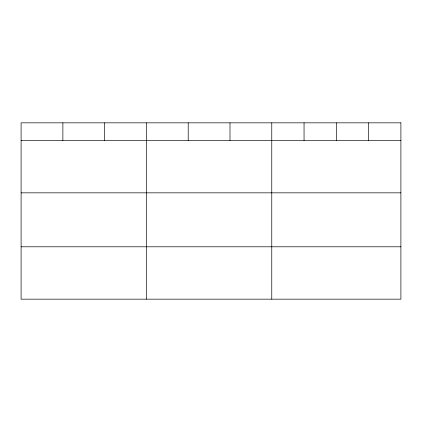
<?xml version="1.0" encoding="UTF-8"?>
<svg xmlns="http://www.w3.org/2000/svg" width="422" height="422" viewBox="0 0 422 422"><rect width="100%" height="100%" fill="white"/><g stroke="black" fill="none" stroke-linecap="round" stroke-linejoin="round"><path stroke-width="0.63" d="M21.1 140.468L400.9 140.468M21.1 192.838L400.9 192.838M21.1 246.796L400.9 246.796M368.617 122.834L368.617 140.468M336.334 122.834L336.334 140.468M304.051 122.834L304.051 140.468M271.768 122.834L271.768 299.166M229.99 122.834L229.99 140.468M188.212 122.834L188.212 140.468M146.434 122.834L146.434 299.166M104.656 122.834L104.656 140.468M62.878 122.834L62.878 140.468M400.9 122.834L21.1 122.834L21.1 299.166L400.9 299.166L400.9 122.834"/></g></svg>
